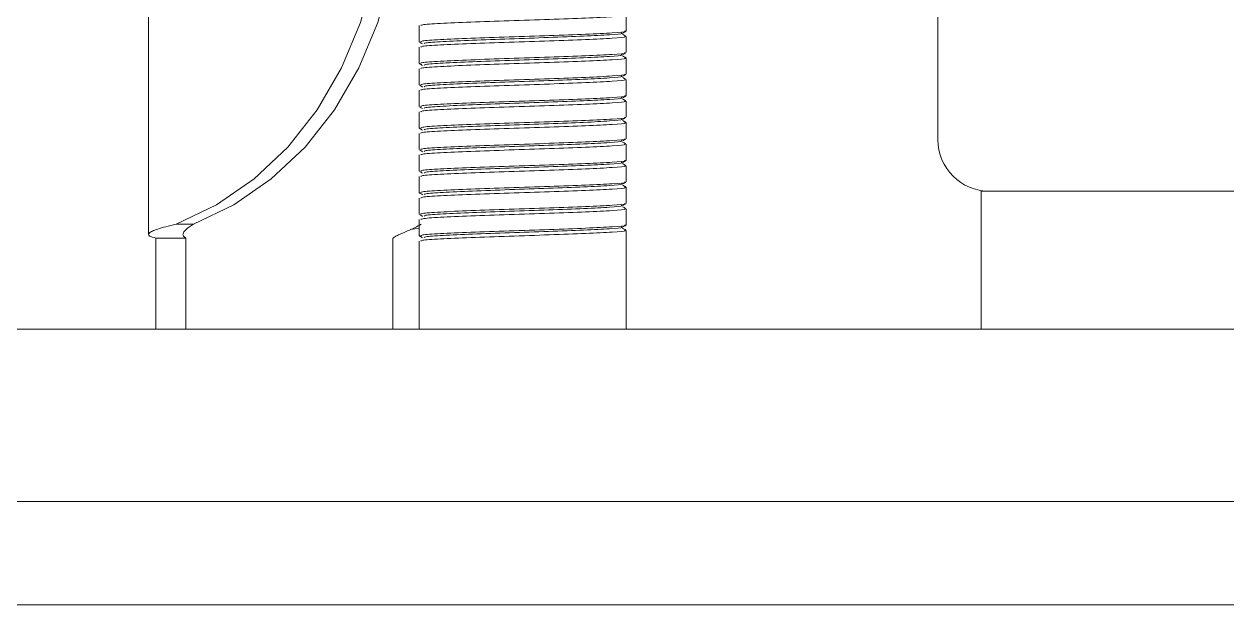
# Model space of a CAD drawing. Header units: millimetres. Extents: x 30710 to 48779, y -19256 to -8564.
# Drawn here: x 32722.2 to 32792, y -13510.9 to -13477.2 of the extents above; entities that cross this region are included whole.
import ezdxf

# ---------------------------------------------------------------- set-up
doc = ezdxf.new("R2010")
doc.units = ezdxf.units.MM
doc.header["$LTSCALE"] = 10
doc.layers.add('粗实线', color=4, linetype='Continuous', lineweight=18)

msp = doc.modelspace()

# ---------------------------------------------------------------- linework, layer by layer
at = {"layer": '粗实线'}
for p, q in [((32729.447, -13452.986), (32729.447, -13489.443)), ((32775.22, -13466.691), (32775.22, -13483.94)), ((32757.141, -13477.648), (32757.141, -13476.707)), ((32745.141, -13477.332), (32745.141, -13478.273)), ((32757.141, -13478.898), (32757.141, -13477.957)), ((32745.141, -13478.582), (32745.141, -13479.523)), ((32757.141, -13480.148), (32757.141, -13479.207)), ((32745.141, -13479.832), (32745.141, -13480.773)), ((32757.141, -13481.398), (32757.141, -13480.457)), ((32745.141, -13481.082), (32745.141, -13482.023)), ((32757.141, -13482.648), (32757.141, -13481.707)), ((32745.141, -13482.332), (32745.141, -13483.273)), ((32757.141, -13483.898), (32757.141, -13482.957)), ((32745.141, -13483.582), (32745.141, -13484.523)), ((32745.141, -13484.832), (32745.141, -13485.773)), ((32757.141, -13485.148), (32757.141, -13484.207)), ((32757.141, -13486.398), (32757.141, -13485.457)), ((32745.141, -13486.082), (32745.141, -13487.023)), ((32757.141, -13487.648), (32757.141, -13486.707)), ((32745.141, -13487.332), (32745.141, -13488.273)), ((32777.72, -13486.94), (32777.72, -13494.94)), ((32855.02, -13486.94), (32777.72, -13486.94)), ((32757.141, -13488.898), (32757.141, -13487.957)), ((32731.047, -13488.85), (32732.047, -13488.85)), ((32745.141, -13488.582), (32745.141, -13489.523)), ((32729.876, -13489.661), (32731.608, -13489.661)), ((32729.876, -13494.94), (32729.876, -13489.661)), ((32731.608, -13494.94), (32731.608, -13489.661)), ((32743.608, -13494.94), (32743.608, -13489.661)), ((32744.642, -13489.163), (32745.141, -13489.077)), ((32757.141, -13494.94), (32757.141, -13489.207)), ((32745.141, -13489.832), (32745.141, -13494.94)), ((31865.22, -13494.94), (33875.22, -13494.94)), ((31865.22, -13504.94), (33875.22, -13504.94)), ((33870.22, -13510.94), (31870.22, -13510.94))]:
    msp.add_line(p, q, dxfattribs=at)
for points in [[(32742.89, -13468.531), (32742.873, -13471.457), (32742.487, -13474.349), (32741.739, -13477.145), (32740.646, -13479.785), (32739.231, -13482.212), (32737.525, -13484.376), (32735.563, -13486.228), (32733.388, -13487.73), (32731.047, -13488.85)], [(32743.89, -13468.531), (32743.873, -13471.457), (32743.487, -13474.349), (32742.739, -13477.145), (32741.646, -13479.785), (32740.231, -13482.212), (32738.525, -13484.376), (32736.563, -13486.228), (32734.388, -13487.73), (32732.047, -13488.85)]]:
    msp.add_lwpolyline(points, dxfattribs=at)
msp.add_arc((32778.22, -13483.94), 3, 180, 270, dxfattribs=at)
for points, knots in [([(32757.039, -13476.707), (32757.067, -13476.716), (32757.18, -13476.75), (32756.432, -13476.811), (32754.9, -13476.889), (32752.731, -13476.967), (32750.34, -13477.046), (32748.057, -13477.124), (32746.279, -13477.202), (32745.241, -13477.271), (32745.243, -13477.315), (32745.243, -13477.332)], [0, 0, 0, 0, 0.49612, 1.988759, 3.481399, 4.974039, 6.466679, 7.959318, 9.451958, 10.944598, 11.941118, 11.941118, 11.941118, 11.941118]), ([(32757.039, -13477.648), (32757.067, -13477.657), (32757.18, -13477.692), (32756.432, -13477.752), (32754.9, -13477.831), (32752.731, -13477.909), (32750.34, -13477.987), (32748.057, -13478.065), (32746.279, -13478.143), (32745.241, -13478.213), (32745.243, -13478.256), (32745.243, -13478.273)], [0, 0, 0, 0, 0.49612, 1.988759, 3.481399, 4.974039, 6.466679, 7.959318, 9.451958, 10.944598, 11.941118, 11.941118, 11.941118, 11.941118]), ([(32756.851, -13477.759), (32756.878, -13477.767), (32756.988, -13477.802), (32756.264, -13477.863), (32754.78, -13477.941), (32752.68, -13478.019), (32750.365, -13478.097), (32748.155, -13478.175), (32746.434, -13478.253), (32745.429, -13478.323), (32745.43, -13478.366), (32745.431, -13478.384)], [0, 0, 0, 0, 0.478611, 1.924266, 3.369921, 4.815575, 6.26123, 7.706885, 9.15254, 10.598195, 11.563302, 11.563302, 11.563302, 11.563302]), ([(32756.939, -13477.77), (32756.971, -13477.752), (32757.035, -13477.715), (32757.099, -13477.678), (32757.131, -13477.66)], [0, 0, 0, 0, 0.1104857, 0.2209761, 0.2209761, 0.2209761, 0.2209761]), ([(32757.131, -13477.945), (32757.099, -13477.926), (32757.035, -13477.889), (32756.972, -13477.853), (32756.94, -13477.834)], [0, 0, 0, 0, 0.1104787, 0.2209528, 0.2209528, 0.2209528, 0.2209528]), ([(32745.151, -13478.285), (32745.183, -13478.303), (32745.247, -13478.34), (32745.311, -13478.377), (32745.343, -13478.395)], [0, 0, 0, 0, 0.1104904, 0.2209761, 0.2209761, 0.2209761, 0.2209761]), ([(32757.039, -13477.957), (32757.067, -13477.966), (32757.18, -13478), (32756.432, -13478.061), (32754.9, -13478.139), (32752.731, -13478.217), (32750.34, -13478.296), (32748.057, -13478.374), (32746.279, -13478.452), (32745.241, -13478.521), (32745.243, -13478.565), (32745.243, -13478.582)], [0, 0, 0, 0, 0.49612, 1.988759, 3.481399, 4.974039, 6.466679, 7.959318, 9.451958, 10.944598, 11.941118, 11.941118, 11.941118, 11.941118]), ([(32757.039, -13478.898), (32757.067, -13478.907), (32757.18, -13478.942), (32756.432, -13479.002), (32754.9, -13479.081), (32752.731, -13479.159), (32750.34, -13479.237), (32748.057, -13479.315), (32746.279, -13479.393), (32745.241, -13479.463), (32745.243, -13479.506), (32745.243, -13479.523)], [0, 0, 0, 0, 0.49612, 1.988759, 3.481399, 4.974039, 6.466679, 7.959318, 9.451958, 10.944598, 11.941118, 11.941118, 11.941118, 11.941118]), ([(32757.039, -13479.207), (32757.067, -13479.216), (32757.18, -13479.25), (32756.432, -13479.311), (32754.9, -13479.389), (32752.731, -13479.467), (32750.34, -13479.546), (32748.057, -13479.624), (32746.279, -13479.702), (32745.241, -13479.771), (32745.243, -13479.815), (32745.243, -13479.832)], [0, 0, 0, 0, 0.49612, 1.988759, 3.481399, 4.974039, 6.466679, 7.959318, 9.451958, 10.944598, 11.941118, 11.941118, 11.941118, 11.941118]), ([(32756.851, -13479.009), (32756.878, -13479.017), (32756.988, -13479.052), (32756.264, -13479.113), (32754.78, -13479.191), (32752.68, -13479.269), (32750.365, -13479.347), (32748.155, -13479.425), (32746.434, -13479.503), (32745.429, -13479.573), (32745.43, -13479.616), (32745.431, -13479.634)], [0, 0, 0, 0, 0.478611, 1.924266, 3.369921, 4.815575, 6.26123, 7.706885, 9.15254, 10.598195, 11.563302, 11.563302, 11.563302, 11.563302]), ([(32756.939, -13479.02), (32756.971, -13479.002), (32757.035, -13478.965), (32757.099, -13478.928), (32757.131, -13478.91)], [0, 0, 0, 0, 0.1104857, 0.2209761, 0.2209761, 0.2209761, 0.2209761]), ([(32757.131, -13479.195), (32757.099, -13479.176), (32757.035, -13479.139), (32756.972, -13479.103), (32756.94, -13479.084)], [0, 0, 0, 0, 0.1104787, 0.2209528, 0.2209528, 0.2209528, 0.2209528]), ([(32745.151, -13479.535), (32745.183, -13479.553), (32745.247, -13479.59), (32745.311, -13479.627), (32745.343, -13479.645)], [0, 0, 0, 0, 0.1104904, 0.2209761, 0.2209761, 0.2209761, 0.2209761]), ([(32757.039, -13480.148), (32757.067, -13480.157), (32757.18, -13480.192), (32756.432, -13480.252), (32754.9, -13480.331), (32752.731, -13480.409), (32750.34, -13480.487), (32748.057, -13480.565), (32746.279, -13480.643), (32745.241, -13480.713), (32745.243, -13480.756), (32745.243, -13480.773)], [0, 0, 0, 0, 0.49612, 1.988759, 3.481399, 4.974039, 6.466679, 7.959318, 9.451958, 10.944598, 11.941118, 11.941118, 11.941118, 11.941118]), ([(32757.039, -13480.457), (32757.067, -13480.466), (32757.18, -13480.5), (32756.432, -13480.561), (32754.9, -13480.639), (32752.731, -13480.717), (32750.34, -13480.796), (32748.057, -13480.874), (32746.279, -13480.952), (32745.241, -13481.021), (32745.243, -13481.065), (32745.243, -13481.082)], [0, 0, 0, 0, 0.49612, 1.988759, 3.481399, 4.974039, 6.466679, 7.959318, 9.451958, 10.944598, 11.941118, 11.941118, 11.941118, 11.941118]), ([(32756.851, -13480.259), (32756.878, -13480.267), (32756.988, -13480.302), (32756.264, -13480.363), (32754.78, -13480.441), (32752.68, -13480.519), (32750.365, -13480.597), (32748.155, -13480.675), (32746.434, -13480.753), (32745.429, -13480.823), (32745.43, -13480.866), (32745.431, -13480.884)], [0, 0, 0, 0, 0.478611, 1.924266, 3.369921, 4.815575, 6.26123, 7.706885, 9.15254, 10.598195, 11.563302, 11.563302, 11.563302, 11.563302]), ([(32756.939, -13480.27), (32756.971, -13480.252), (32757.035, -13480.215), (32757.099, -13480.178), (32757.131, -13480.16)], [0, 0, 0, 0, 0.1104857, 0.2209761, 0.2209761, 0.2209761, 0.2209761]), ([(32757.131, -13480.445), (32757.099, -13480.426), (32757.035, -13480.389), (32756.972, -13480.353), (32756.94, -13480.334)], [0, 0, 0, 0, 0.1104787, 0.2209528, 0.2209528, 0.2209528, 0.2209528]), ([(32745.151, -13480.785), (32745.183, -13480.803), (32745.247, -13480.84), (32745.311, -13480.877), (32745.343, -13480.895)], [0, 0, 0, 0, 0.1104904, 0.2209761, 0.2209761, 0.2209761, 0.2209761]), ([(32745.151, -13482.035), (32745.183, -13482.053), (32745.247, -13482.09), (32745.311, -13482.127), (32745.343, -13482.145)], [0, 0, 0, 0, 0.1104904, 0.2209761, 0.2209761, 0.2209761, 0.2209761]), ([(32757.039, -13481.398), (32757.067, -13481.407), (32757.18, -13481.442), (32756.432, -13481.502), (32754.9, -13481.581), (32752.731, -13481.659), (32750.34, -13481.737), (32748.057, -13481.815), (32746.279, -13481.893), (32745.241, -13481.963), (32745.243, -13482.006), (32745.243, -13482.023)], [0, 0, 0, 0, 0.49612, 1.988759, 3.481399, 4.974039, 6.466679, 7.959318, 9.451958, 10.944598, 11.941118, 11.941118, 11.941118, 11.941118]), ([(32757.039, -13481.707), (32757.067, -13481.716), (32757.18, -13481.75), (32756.432, -13481.811), (32754.9, -13481.889), (32752.731, -13481.967), (32750.34, -13482.046), (32748.057, -13482.124), (32746.279, -13482.202), (32745.241, -13482.271), (32745.243, -13482.315), (32745.243, -13482.332)], [0, 0, 0, 0, 0.49612, 1.988759, 3.481399, 4.974039, 6.466679, 7.959318, 9.451958, 10.944598, 11.941118, 11.941118, 11.941118, 11.941118]), ([(32756.851, -13481.509), (32756.878, -13481.517), (32756.988, -13481.552), (32756.264, -13481.613), (32754.78, -13481.691), (32752.68, -13481.769), (32750.365, -13481.847), (32748.155, -13481.925), (32746.434, -13482.003), (32745.429, -13482.073), (32745.43, -13482.116), (32745.431, -13482.134)], [0, 0, 0, 0, 0.478611, 1.924266, 3.369921, 4.815575, 6.26123, 7.706885, 9.15254, 10.598195, 11.563302, 11.563302, 11.563302, 11.563302]), ([(32756.939, -13481.52), (32756.971, -13481.502), (32757.035, -13481.465), (32757.099, -13481.428), (32757.131, -13481.41)], [0, 0, 0, 0, 0.1104857, 0.2209761, 0.2209761, 0.2209761, 0.2209761]), ([(32757.131, -13481.695), (32757.099, -13481.676), (32757.035, -13481.639), (32756.972, -13481.603), (32756.94, -13481.584)], [0, 0, 0, 0, 0.1104787, 0.2209528, 0.2209528, 0.2209528, 0.2209528]), ([(32757.039, -13482.648), (32757.067, -13482.657), (32757.18, -13482.692), (32756.432, -13482.752), (32754.9, -13482.831), (32752.731, -13482.909), (32750.34, -13482.987), (32748.057, -13483.065), (32746.279, -13483.143), (32745.241, -13483.213), (32745.243, -13483.256), (32745.243, -13483.273)], [0, 0, 0, 0, 0.49612, 1.988759, 3.481399, 4.974039, 6.466679, 7.959318, 9.451958, 10.944598, 11.941118, 11.941118, 11.941118, 11.941118]), ([(32756.939, -13482.77), (32756.971, -13482.752), (32757.035, -13482.715), (32757.099, -13482.678), (32757.131, -13482.66)], [0, 0, 0, 0, 0.1104857, 0.2209761, 0.2209761, 0.2209761, 0.2209761]), ([(32745.151, -13483.285), (32745.183, -13483.303), (32745.247, -13483.34), (32745.311, -13483.377), (32745.343, -13483.395)], [0, 0, 0, 0, 0.1104904, 0.2209761, 0.2209761, 0.2209761, 0.2209761]), ([(32757.039, -13482.957), (32757.067, -13482.966), (32757.18, -13483), (32756.432, -13483.061), (32754.9, -13483.139), (32752.731, -13483.217), (32750.34, -13483.296), (32748.057, -13483.374), (32746.279, -13483.452), (32745.241, -13483.521), (32745.243, -13483.565), (32745.243, -13483.582)], [0, 0, 0, 0, 0.49612, 1.988759, 3.481399, 4.974039, 6.466679, 7.959318, 9.451958, 10.944598, 11.941118, 11.941118, 11.941118, 11.941118]), ([(32756.851, -13482.759), (32756.878, -13482.767), (32756.988, -13482.802), (32756.264, -13482.863), (32754.78, -13482.941), (32752.68, -13483.019), (32750.365, -13483.097), (32748.155, -13483.175), (32746.434, -13483.253), (32745.429, -13483.323), (32745.43, -13483.366), (32745.431, -13483.384)], [0, 0, 0, 0, 0.478611, 1.924266, 3.369921, 4.815575, 6.26123, 7.706885, 9.15254, 10.598195, 11.563302, 11.563302, 11.563302, 11.563302]), ([(32757.131, -13482.945), (32757.099, -13482.926), (32757.035, -13482.889), (32756.972, -13482.853), (32756.94, -13482.834)], [0, 0, 0, 0, 0.1104787, 0.2209528, 0.2209528, 0.2209528, 0.2209528]), ([(32757.039, -13483.898), (32757.067, -13483.907), (32757.18, -13483.942), (32756.432, -13484.002), (32754.9, -13484.081), (32752.731, -13484.159), (32750.34, -13484.237), (32748.057, -13484.315), (32746.279, -13484.393), (32745.241, -13484.463), (32745.243, -13484.506), (32745.243, -13484.523)], [0, 0, 0, 0, 0.49612, 1.988759, 3.481399, 4.974039, 6.466679, 7.959318, 9.451958, 10.944598, 11.941118, 11.941118, 11.941118, 11.941118]), ([(32756.851, -13484.009), (32756.878, -13484.017), (32756.988, -13484.052), (32756.264, -13484.113), (32754.78, -13484.191), (32752.68, -13484.269), (32750.365, -13484.347), (32748.155, -13484.425), (32746.434, -13484.503), (32745.429, -13484.573), (32745.43, -13484.616), (32745.431, -13484.634)], [0, 0, 0, 0, 0.478611, 1.924266, 3.369921, 4.815575, 6.26123, 7.706885, 9.15254, 10.598195, 11.563302, 11.563302, 11.563302, 11.563302]), ([(32756.939, -13484.02), (32756.971, -13484.002), (32757.035, -13483.965), (32757.099, -13483.928), (32757.131, -13483.91)], [0, 0, 0, 0, 0.1104857, 0.2209761, 0.2209761, 0.2209761, 0.2209761]), ([(32757.131, -13484.195), (32757.099, -13484.176), (32757.035, -13484.139), (32756.972, -13484.103), (32756.94, -13484.084)], [0, 0, 0, 0, 0.1104787, 0.2209528, 0.2209528, 0.2209528, 0.2209528]), ([(32745.151, -13484.535), (32745.183, -13484.553), (32745.247, -13484.59), (32745.311, -13484.627), (32745.343, -13484.645)], [0, 0, 0, 0, 0.1104904, 0.2209761, 0.2209761, 0.2209761, 0.2209761]), ([(32757.039, -13484.207), (32757.067, -13484.216), (32757.18, -13484.25), (32756.432, -13484.311), (32754.9, -13484.389), (32752.731, -13484.467), (32750.34, -13484.546), (32748.057, -13484.624), (32746.279, -13484.702), (32745.241, -13484.771), (32745.243, -13484.815), (32745.243, -13484.832)], [0, 0, 0, 0, 0.49612, 1.988759, 3.481399, 4.974039, 6.466679, 7.959318, 9.451958, 10.944598, 11.941118, 11.941118, 11.941118, 11.941118]), ([(32757.039, -13485.148), (32757.067, -13485.157), (32757.18, -13485.192), (32756.432, -13485.252), (32754.9, -13485.331), (32752.731, -13485.409), (32750.34, -13485.487), (32748.057, -13485.565), (32746.279, -13485.643), (32745.241, -13485.713), (32745.243, -13485.756), (32745.243, -13485.773)], [0, 0, 0, 0, 0.49612, 1.988759, 3.481399, 4.974039, 6.466679, 7.959318, 9.451958, 10.944598, 11.941118, 11.941118, 11.941118, 11.941118]), ([(32757.039, -13485.457), (32757.067, -13485.466), (32757.18, -13485.5), (32756.432, -13485.561), (32754.9, -13485.639), (32752.731, -13485.717), (32750.34, -13485.796), (32748.057, -13485.874), (32746.279, -13485.952), (32745.241, -13486.021), (32745.243, -13486.065), (32745.243, -13486.082)], [0, 0, 0, 0, 0.49612, 1.988759, 3.481399, 4.974039, 6.466679, 7.959318, 9.451958, 10.944598, 11.941118, 11.941118, 11.941118, 11.941118]), ([(32756.851, -13485.259), (32756.878, -13485.267), (32756.988, -13485.302), (32756.264, -13485.363), (32754.78, -13485.441), (32752.68, -13485.519), (32750.365, -13485.597), (32748.155, -13485.675), (32746.434, -13485.753), (32745.429, -13485.823), (32745.43, -13485.866), (32745.431, -13485.884)], [0, 0, 0, 0, 0.478611, 1.924266, 3.369921, 4.815575, 6.26123, 7.706885, 9.15254, 10.598195, 11.563302, 11.563302, 11.563302, 11.563302]), ([(32756.939, -13485.27), (32756.971, -13485.252), (32757.035, -13485.215), (32757.099, -13485.178), (32757.131, -13485.16)], [0, 0, 0, 0, 0.1104857, 0.2209761, 0.2209761, 0.2209761, 0.2209761]), ([(32757.131, -13485.445), (32757.099, -13485.426), (32757.035, -13485.389), (32756.972, -13485.353), (32756.94, -13485.334)], [0, 0, 0, 0, 0.1104787, 0.2209528, 0.2209528, 0.2209528, 0.2209528]), ([(32745.151, -13485.785), (32745.183, -13485.803), (32745.247, -13485.84), (32745.311, -13485.877), (32745.343, -13485.895)], [0, 0, 0, 0, 0.1104904, 0.2209761, 0.2209761, 0.2209761, 0.2209761]), ([(32757.039, -13486.398), (32757.067, -13486.407), (32757.18, -13486.442), (32756.432, -13486.502), (32754.9, -13486.581), (32752.731, -13486.659), (32750.34, -13486.737), (32748.057, -13486.815), (32746.279, -13486.893), (32745.241, -13486.963), (32745.243, -13487.006), (32745.243, -13487.023)], [0, 0, 0, 0, 0.49612, 1.988759, 3.481399, 4.974039, 6.466679, 7.959318, 9.451958, 10.944598, 11.941118, 11.941118, 11.941118, 11.941118]), ([(32757.039, -13486.707), (32757.067, -13486.716), (32757.18, -13486.75), (32756.432, -13486.811), (32754.9, -13486.889), (32752.731, -13486.967), (32750.34, -13487.046), (32748.057, -13487.124), (32746.279, -13487.202), (32745.241, -13487.271), (32745.243, -13487.315), (32745.243, -13487.332)], [0, 0, 0, 0, 0.49612, 1.988759, 3.481399, 4.974039, 6.466679, 7.959318, 9.451958, 10.944598, 11.941118, 11.941118, 11.941118, 11.941118]), ([(32756.851, -13486.509), (32756.878, -13486.517), (32756.988, -13486.552), (32756.264, -13486.613), (32754.78, -13486.691), (32752.68, -13486.769), (32750.365, -13486.847), (32748.155, -13486.925), (32746.434, -13487.003), (32745.429, -13487.073), (32745.43, -13487.116), (32745.431, -13487.134)], [0, 0, 0, 0, 0.478611, 1.924266, 3.369921, 4.815575, 6.26123, 7.706885, 9.15254, 10.598195, 11.563302, 11.563302, 11.563302, 11.563302]), ([(32756.939, -13486.52), (32756.971, -13486.502), (32757.035, -13486.465), (32757.099, -13486.428), (32757.131, -13486.41)], [0, 0, 0, 0, 0.1104857, 0.2209761, 0.2209761, 0.2209761, 0.2209761]), ([(32757.131, -13486.695), (32757.099, -13486.676), (32757.035, -13486.639), (32756.972, -13486.603), (32756.94, -13486.584)], [0, 0, 0, 0, 0.1104787, 0.2209528, 0.2209528, 0.2209528, 0.2209528]), ([(32745.151, -13487.035), (32745.183, -13487.053), (32745.247, -13487.09), (32745.311, -13487.127), (32745.343, -13487.145)], [0, 0, 0, 0, 0.1104904, 0.2209761, 0.2209761, 0.2209761, 0.2209761]), ([(32745.151, -13488.285), (32745.183, -13488.303), (32745.247, -13488.34), (32745.311, -13488.377), (32745.343, -13488.395)], [0, 0, 0, 0, 0.1104904, 0.2209761, 0.2209761, 0.2209761, 0.2209761]), ([(32757.039, -13487.648), (32757.067, -13487.657), (32757.18, -13487.692), (32756.432, -13487.752), (32754.9, -13487.831), (32752.731, -13487.909), (32750.34, -13487.987), (32748.057, -13488.065), (32746.279, -13488.143), (32745.241, -13488.213), (32745.243, -13488.256), (32745.243, -13488.273)], [0, 0, 0, 0, 0.49612, 1.988759, 3.481399, 4.974039, 6.466679, 7.959318, 9.451958, 10.944598, 11.941118, 11.941118, 11.941118, 11.941118]), ([(32757.039, -13487.957), (32757.067, -13487.966), (32757.18, -13488), (32756.432, -13488.061), (32754.9, -13488.139), (32752.731, -13488.217), (32750.34, -13488.296), (32748.057, -13488.374), (32746.279, -13488.452), (32745.241, -13488.521), (32745.243, -13488.565), (32745.243, -13488.582)], [0, 0, 0, 0, 0.49612, 1.988759, 3.481399, 4.974039, 6.466679, 7.959318, 9.451958, 10.944598, 11.941118, 11.941118, 11.941118, 11.941118]), ([(32756.851, -13487.759), (32756.878, -13487.767), (32756.988, -13487.802), (32756.264, -13487.863), (32754.78, -13487.941), (32752.68, -13488.019), (32750.365, -13488.097), (32748.155, -13488.175), (32746.434, -13488.253), (32745.429, -13488.323), (32745.43, -13488.366), (32745.431, -13488.384)], [0, 0, 0, 0, 0.478611, 1.924266, 3.369921, 4.815575, 6.26123, 7.706885, 9.15254, 10.598195, 11.563302, 11.563302, 11.563302, 11.563302]), ([(32756.939, -13487.77), (32756.971, -13487.752), (32757.035, -13487.715), (32757.099, -13487.678), (32757.131, -13487.66)], [0, 0, 0, 0, 0.1104857, 0.2209761, 0.2209761, 0.2209761, 0.2209761]), ([(32757.131, -13487.945), (32757.099, -13487.926), (32757.035, -13487.889), (32756.972, -13487.853), (32756.94, -13487.834)], [0, 0, 0, 0, 0.1104787, 0.2209528, 0.2209528, 0.2209528, 0.2209528]), ([(32731.047, -13488.85), (32730.84, -13488.899), (32730.435, -13488.995), (32729.976, -13489.129), (32729.656, -13489.25), (32729.428, -13489.389), (32729.418, -13489.537), (32729.729, -13489.621), (32729.876, -13489.661)], [0, 0, 0, 0, 0.335703, 0.655681, 0.959953, 1.248538, 1.776515, 2.242825, 2.242825, 2.242825, 2.242825]), ([(32732.047, -13488.85), (32731.969, -13488.899), (32731.818, -13488.995), (32731.595, -13489.167), (32731.441, -13489.353), (32731.435, -13489.535), (32731.553, -13489.621), (32731.608, -13489.661)], [0, 0, 0, 0, 0.177531, 0.345428, 0.651194, 0.919669, 1.151766, 1.151766, 1.151766, 1.151766]), ([(32743.608, -13489.661), (32743.663, -13489.626), (32743.771, -13489.557), (32744.056, -13489.421), (32744.446, -13489.254), (32744.896, -13489.058), (32745.136, -13488.916), (32745.247, -13488.85)], [0, 0, 0, 0, 0.280499, 0.546282, 1.031587, 1.459669, 1.83121, 1.83121, 1.83121, 1.83121]), ([(32757.039, -13488.898), (32757.067, -13488.907), (32757.18, -13488.942), (32756.432, -13489.002), (32754.9, -13489.081), (32752.731, -13489.159), (32750.34, -13489.237), (32748.057, -13489.315), (32746.279, -13489.393), (32745.241, -13489.463), (32745.243, -13489.506), (32745.243, -13489.523)], [0, 0, 0, 0, 0.49612, 1.988759, 3.481399, 4.974039, 6.466679, 7.959318, 9.451958, 10.944598, 11.941118, 11.941118, 11.941118, 11.941118]), ([(32756.851, -13489.009), (32756.878, -13489.017), (32756.988, -13489.052), (32756.264, -13489.113), (32754.78, -13489.191), (32752.68, -13489.269), (32750.365, -13489.347), (32748.155, -13489.425), (32746.434, -13489.503), (32745.429, -13489.573), (32745.43, -13489.616), (32745.431, -13489.634)], [0, 0, 0, 0, 0.478611, 1.924266, 3.369921, 4.815575, 6.26123, 7.706885, 9.15254, 10.598195, 11.563302, 11.563302, 11.563302, 11.563302]), ([(32756.939, -13489.02), (32756.971, -13489.002), (32757.035, -13488.965), (32757.099, -13488.928), (32757.131, -13488.91)], [0, 0, 0, 0, 0.1104857, 0.2209761, 0.2209761, 0.2209761, 0.2209761]), ([(32745.151, -13489.535), (32745.183, -13489.553), (32745.247, -13489.59), (32745.311, -13489.627), (32745.343, -13489.645)], [0, 0, 0, 0, 0.1104904, 0.2209761, 0.2209761, 0.2209761, 0.2209761]), ([(32757.039, -13489.207), (32757.067, -13489.216), (32757.18, -13489.25), (32756.432, -13489.311), (32754.9, -13489.389), (32752.731, -13489.467), (32750.34, -13489.546), (32748.057, -13489.624), (32746.279, -13489.702), (32745.241, -13489.771), (32745.243, -13489.815), (32745.243, -13489.832)], [0, 0, 0, 0, 0.49612, 1.988759, 3.481399, 4.974039, 6.466679, 7.959318, 9.451958, 10.944598, 11.941118, 11.941118, 11.941118, 11.941118]), ([(32757.131, -13489.195), (32757.099, -13489.176), (32757.035, -13489.139), (32756.972, -13489.103), (32756.94, -13489.084)], [0, 0, 0, 0, 0.1104787, 0.2209528, 0.2209528, 0.2209528, 0.2209528])]:
    msp.add_open_spline(points, degree=3, knots=knots, dxfattribs=at)

doc.saveas('drawing.dxf')
